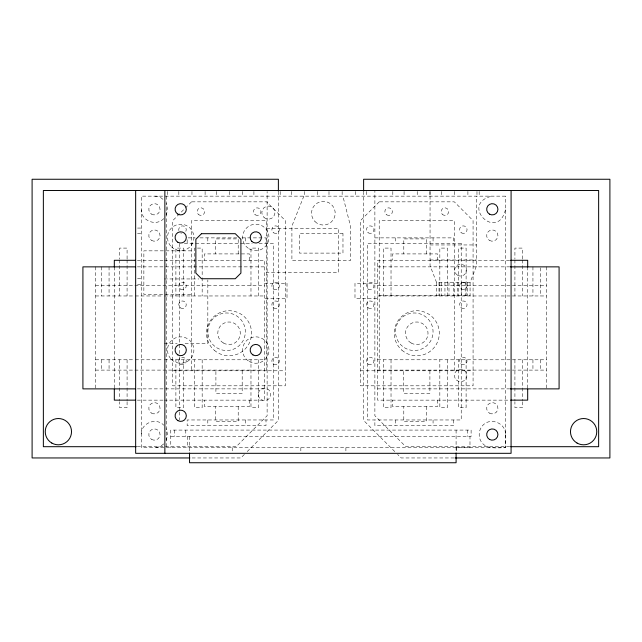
<?xml version="1.0" encoding="UTF-8"?>
<svg xmlns="http://www.w3.org/2000/svg" width="642" height="642" viewBox="0 0 642 642"><rect width="100%" height="100%" fill="white"/><g stroke="black" fill="none" stroke-linecap="round" stroke-linejoin="round"><path stroke-width="0.48" stroke-dasharray="3.21 2.41" d="M141.28 434.048C141.152 422.982 156.279 417.091 163.758 425.205M505.447 209.782C497.406 242.371 459.223 204.188 491.812 196.147M379.213 295.705L470.08 295.705L470.08 282.496L476.605 265.603L476.605 196.147M303.843 196.147L291.909 226.08L291.909 260.62L350.476 260.62L350.476 226.08L342.884 196.147M166.19 215.094L167.626 209.284L166.19 203.482M166.19 440.348L167.626 434.546L166.19 428.736M244.377 454.416L240.838 457.955L190.899 457.955M247.21 451.583L278.379 420.414L278.379 192.263M163.758 218.625C156.279 226.746 141.152 220.848 141.28 209.782M163.758 443.879L161.03 445.981L157.844 447.297L154.915 447.683M137.532 228.062L141.28 228.062M266.59 228.696L338.759 228.696L338.759 272.248L266.59 272.248M137.532 233.688L141.28 233.688M188.146 237.877L195.144 237.877M199.943 237.877L237.909 237.877M242.05 237.877L266.005 237.877L266.005 243.511M374.872 237.877L453.717 237.877L453.717 243.511M184.35 243.511L252.234 243.511M259.015 243.511L273.508 243.511L273.508 419.964L187.159 419.964L187.159 425.59L266.005 425.59L266.005 419.964M430.052 244.955L476.605 244.955M195.16 248.093L194.662 248.093L194.662 295.962M197.439 248.093L202.166 248.093L202.166 276.742M191.501 250.845L143.864 250.845L143.864 294.397L191.501 294.397M430.052 259.97L476.605 259.97M137.348 260.291L163.373 260.291M164.376 260.291L264.488 260.291L264.488 400.143L164.376 400.143M509.66 260.291L377.512 260.291L377.512 400.143L509.66 400.143M137.348 266.863L264.488 266.863M377.512 266.863L509.66 266.863M137.532 278.74L141.28 278.74M164.28 278.949L198.924 278.949M430.052 196.147L430.052 265.603L436.568 282.496L470.08 282.496M264.488 283.291L287.014 283.291L287.014 298.305L264.488 298.305M377.512 283.291L354.986 283.291L354.986 298.305L377.512 298.305M137.532 284.374L141.28 284.374M95.546 285.634L264.488 285.634M377.512 285.634L546.454 285.634M95.546 295.962L134.339 295.962M135.342 295.962L163.373 295.962M164.376 295.962L264.488 295.962M377.512 295.962L546.454 295.962M164.28 343.526L177.144 343.526M185.065 343.526L207.831 343.526L207.831 279.944M95.546 359.785L134.339 359.785M135.342 359.785L163.373 359.785M164.376 359.785L264.488 359.785M377.512 359.785L546.454 359.785M95.546 370.105L264.488 370.105M377.512 370.105L546.454 370.105M172.73 370.787L285.361 370.787M360.443 370.787L473.074 370.787M137.348 388.875L264.488 388.875M377.512 388.875L509.66 388.875M137.348 400.143L163.373 400.143M170.772 436.424L471.108 436.464L471.108 430.084L170.772 430.084L170.772 447.683M137.268 446.696L236.168 446.696L267.12 415.751L267.12 191.517M509.724 446.696L405.832 446.696L374.88 415.751L374.88 190.513M456.093 447.731L469.984 447.731L469.984 436.464M454.095 457.955L401.162 457.955L397.623 454.416M154.915 196.147L157.844 196.532L161.03 197.848L163.758 199.951M394.79 451.583L363.621 420.414L363.621 192.263M546.454 266.863L546.454 388.875M540.444 267.85L540.444 295.962M540.444 359.785L540.444 370.105M532.94 266.863L532.94 295.962M532.94 359.785L532.94 370.105M527.684 266.863L527.684 388.875M522.428 258.959L522.428 248.093L514.916 248.093L514.916 258.959M522.428 259.946L522.428 295.962M522.428 359.785L522.428 400.736M522.428 401.723L522.428 407.646L514.916 407.646L514.916 401.723M514.916 259.946L514.916 295.962M514.916 359.785L514.916 400.736M479.165 191.452L479.165 196.147M476.974 191.452L476.974 196.147M467.906 191.452L467.906 196.147M467.641 282.496L467.641 295.705M467.36 430.084L467.36 436.464M466.108 295.962L466.108 248.093L458.605 248.093L458.605 295.962M466.108 359.785L466.108 407.646L458.605 407.646L458.605 359.785M465.177 282.496L465.177 295.705M461.702 282.496L461.702 295.705M457.666 282.496L457.666 295.705M456.47 447.683L456.47 453.316M456.093 430.084L456.093 452.04M454.761 191.452L454.761 196.147M454.303 370.787L454.303 220.623L379.213 220.623L379.213 370.787M453.717 419.964L453.717 425.59L374.872 425.59L374.872 419.964M453.324 282.496L453.324 295.705M448.991 282.496L448.991 295.705M447.338 295.962L447.338 248.093L439.834 248.093L439.834 295.962M447.338 359.785L447.338 407.646L439.834 407.646L439.834 359.785M444.946 282.496L444.946 295.705M441.624 191.452L441.624 196.147M441.471 282.496L441.471 295.705M439.008 282.496L439.008 295.705M437.579 260.291L437.579 253.911L392.527 253.911L392.527 260.291M437.579 400.143L437.579 406.522L392.527 406.522L392.527 400.143M436.568 282.496L436.568 295.705M433.069 237.877L433.069 243.511M433.069 419.964L433.069 425.59M430.365 191.452L430.365 196.147M429.899 370.787L429.899 393.313L403.617 393.313L403.617 370.787M429.675 191.452L429.675 196.147M426.32 253.911L426.32 238.896L403.794 238.896L403.794 253.911M426.32 406.522L426.32 421.537L403.794 421.537L403.794 406.522M417.22 191.452L417.22 196.147M404.083 191.452L404.083 196.147M395.52 237.877L395.52 243.511M395.52 419.964L395.52 425.59M392.816 191.452L392.816 196.147M391.026 295.962L391.026 248.093L383.515 248.093L383.515 295.962M391.026 359.785L391.026 407.646L383.515 407.646L383.515 359.785M366.542 191.452L366.542 196.147M355.275 191.452L355.275 196.147M345.894 447.683L345.894 451.438M342.138 191.452L342.138 196.147M328.993 191.452L328.993 196.147M317.734 191.452L317.734 196.147M304.597 191.452L304.597 196.147M300.841 447.683L300.841 451.438M291.452 191.452L291.452 196.147M280.193 191.452L280.193 196.147M266.59 370.787L266.59 220.623L191.501 220.623L191.501 370.787M258.485 295.962L258.485 248.093L250.974 248.093L250.974 295.962M258.485 359.785L258.485 407.646L250.974 407.646L250.974 359.785M253.911 191.452L253.911 196.147M249.473 260.291L249.473 253.911L204.421 253.911L204.421 260.291M249.473 400.143L249.473 406.522L204.421 406.522L204.421 400.143M245.356 237.877L245.356 243.511M245.356 419.964L245.356 425.59M242.652 191.452L242.652 196.147M242.186 370.787L242.186 393.313L215.905 393.313L215.905 370.787M238.206 253.911L238.206 238.896L215.68 238.896L215.68 253.911M238.206 406.522L238.206 421.537L215.68 421.537L215.68 406.522M232.227 447.683L232.227 451.816M229.507 191.452L229.507 196.147M216.37 191.452L216.37 196.147M207.807 237.877L207.807 243.511M207.807 419.964L207.807 425.59M205.103 191.452L205.103 196.147M202.166 277.729L202.166 295.962M202.166 359.785L202.166 407.646L194.662 407.646L194.662 359.785M191.966 191.452L191.966 196.147M189.542 436.464L189.542 452.04M187.665 436.424L187.665 447.683M187.159 239.755L187.159 243.511M185.787 430.084L185.787 436.464M183.395 295.962L183.395 248.093L175.892 248.093L175.892 295.962M183.395 359.785L183.395 407.646L175.892 407.646L175.892 359.785M179.656 243.511L179.656 355.796M179.656 356.8L179.656 410.936M179.656 411.939L179.656 419.964M178.829 191.452L178.829 196.147M174.528 430.084L174.528 436.464M167.562 191.452L167.562 196.147M166.262 196.147L166.262 447.683M127.084 258.959L127.084 248.093L119.573 248.093L119.573 258.959M127.084 259.946L127.084 295.962M127.084 359.785L127.084 400.736M127.084 401.723L127.084 407.646L119.573 407.646L119.573 401.723M119.573 259.946L119.573 295.962M119.573 359.785L119.573 400.736M114.316 266.863L114.316 388.875M109.06 266.863L109.06 295.962M109.06 359.785L109.06 370.105M101.556 266.863L101.556 295.962M101.556 359.785L101.556 370.105M95.546 266.863L95.546 388.875M178.869 230.598A3.756 3.756 0 0 1 183.468 226A3.756 3.756 0 0 1 185.145 232.284M181.525 233.255A3.756 3.756 0 0 1 180.619 232.877M505.511 434.546L505.447 447.683C497.189 447.643 485.801 449.906 480.874 441.142C477.977 436.07 478.868 429.354 482.969 425.205C490.632 416.915 505.96 423.255 505.511 434.546M191.501 201.845L172.73 220.623L172.73 385.81L285.361 385.81L285.361 220.623L266.59 201.845L191.501 201.845M379.213 201.845L360.443 220.623L360.443 385.81L473.074 385.81L473.074 220.623L454.303 201.845L379.213 201.845M505.447 196.147L141.28 196.147L141.28 447.683L505.447 447.683L505.447 196.147M342.972 233.592L299.421 233.592L299.421 253.108L342.972 253.108L342.972 233.592M461.221 243.511L367.368 243.511L367.368 419.964L461.221 419.964L461.221 243.511M461.438 364.279A3.756 3.756 0 0 0 467.063 361.029A3.756 3.756 0 0 0 461.438 357.779A3.756 3.756 0 0 0 461.438 364.279M461.438 232.877A3.756 3.756 0 0 0 467.063 229.627A3.756 3.756 0 0 0 461.438 226.377A3.756 3.756 0 0 0 461.438 232.877M368.331 232.877A3.756 3.756 0 0 0 373.957 229.627A3.756 3.756 0 0 0 368.331 226.377A3.756 3.756 0 0 0 368.331 232.877M368.331 364.279A3.756 3.756 0 0 0 373.957 361.029A3.756 3.756 0 0 0 368.331 357.779A3.756 3.756 0 0 0 368.331 364.279M180.619 364.279A3.756 3.756 0 0 0 186.244 361.029A3.756 3.756 0 0 0 180.619 357.779A3.756 3.756 0 0 0 180.619 364.279M273.725 364.279A3.756 3.756 0 0 0 279.35 361.029A3.756 3.756 0 0 0 273.725 357.779A3.756 3.756 0 0 0 273.725 364.279M273.725 232.877A3.756 3.756 0 0 0 279.35 229.627A3.756 3.756 0 0 0 273.725 226.377A3.756 3.756 0 0 0 273.725 232.877M151.608 439.417A5.634 5.634 0 0 0 160.059 434.546A5.634 5.634 0 0 0 151.608 429.667A5.634 5.634 0 0 0 151.608 439.417M151.608 214.163A5.634 5.634 0 0 0 160.059 209.284A5.634 5.634 0 0 0 151.608 204.413A5.634 5.634 0 0 0 151.608 214.163M315.005 221.57A11.829 11.829 0 0 0 334.787 216.274A11.829 11.829 0 0 0 320.302 201.789A11.829 11.829 0 0 0 315.005 221.57M151.608 240.445A5.634 5.634 0 0 0 160.059 235.566A5.634 5.634 0 0 0 151.608 230.687A5.634 5.634 0 0 0 151.608 240.445M151.608 413.143A5.634 5.634 0 0 0 160.059 408.264A5.634 5.634 0 0 0 151.608 403.385A5.634 5.634 0 0 0 151.608 413.143M489.493 240.445A5.634 5.634 0 0 0 497.935 235.566A5.634 5.634 0 0 0 489.493 230.687A5.634 5.634 0 0 0 489.493 240.445M489.493 413.143A5.634 5.634 0 0 0 497.935 408.264A5.634 5.634 0 0 0 489.493 403.385A5.634 5.634 0 0 0 489.493 413.143M171.366 359.384A13.201 13.201 0 0 0 193.459 353.469A13.201 13.201 0 0 0 177.288 337.291A13.201 13.201 0 0 0 171.366 359.384M249.184 361.486A13.201 13.201 0 0 0 268.99 350.05A13.201 13.201 0 0 0 249.184 338.615A13.201 13.201 0 0 0 249.184 361.486M171.366 246.761A13.201 13.201 0 0 0 193.459 240.838A13.201 13.201 0 0 0 177.288 224.668A13.201 13.201 0 0 0 171.366 246.761M249.184 248.855A13.201 13.201 0 0 0 268.99 237.42A13.201 13.201 0 0 0 249.184 225.984A13.201 13.201 0 0 0 249.184 248.855M264.167 217.646A6.556 6.556 0 0 0 274.84 213.762A6.556 6.556 0 0 0 266.141 206.459A6.556 6.556 0 0 0 264.167 217.646M261.198 399.757A6.292 6.292 0 0 0 270.763 394.541A6.292 6.292 0 0 0 261.463 388.859A6.292 6.292 0 0 0 261.198 399.757M457.529 275.233A5.963 5.963 0 0 0 466.557 270.218A5.963 5.963 0 0 0 457.698 264.913A5.963 5.963 0 0 0 457.529 275.233M456.398 380A6.26 6.26 0 0 0 466.782 376.878A6.26 6.26 0 0 0 458.886 369.447A6.26 6.26 0 0 0 456.398 380M216.635 347.659A18.77 18.77 0 0 0 245.34 332.395A18.77 18.77 0 0 0 217.774 315.166A18.77 18.77 0 0 0 216.635 347.659M404.348 347.659A18.77 18.77 0 0 0 433.053 332.395A18.77 18.77 0 0 0 405.487 315.166A18.77 18.77 0 0 0 404.348 347.659M401.908 350.187A22.526 22.526 0 0 0 438.855 337.644A22.526 22.526 0 0 0 409.516 311.916A22.526 22.526 0 0 0 401.908 350.187M461.438 289.197A3.756 3.756 0 0 0 467.063 285.947A3.756 3.756 0 0 0 461.438 282.697A3.756 3.756 0 0 0 461.438 289.197M411.129 343.005A11.259 11.259 0 0 0 428.021 333.246A11.259 11.259 0 0 0 411.129 323.496A11.259 11.259 0 0 0 411.129 343.005M461.438 307.967A3.756 3.756 0 0 0 467.063 304.717A3.756 3.756 0 0 0 461.438 301.467A3.756 3.756 0 0 0 461.438 307.967M368.331 307.967A3.756 3.756 0 0 0 373.957 304.717A3.756 3.756 0 0 0 368.331 301.467A3.756 3.756 0 0 0 368.331 307.967M368.331 289.197A3.756 3.756 0 0 0 373.957 285.947A3.756 3.756 0 0 0 368.331 282.697A3.756 3.756 0 0 0 368.331 289.197M386.725 214.861A3.756 3.756 0 0 0 392.358 211.611A3.756 3.756 0 0 0 386.725 208.361A3.756 3.756 0 0 0 386.725 214.861M442.266 214.267A3.756 3.756 0 0 0 448.541 212.582A3.756 3.756 0 0 0 443.943 207.984A3.756 3.756 0 0 0 442.266 214.267M214.195 350.187A22.526 22.526 0 0 0 251.142 337.644A22.526 22.526 0 0 0 221.803 311.916A22.526 22.526 0 0 0 214.195 350.187M273.725 289.197A3.756 3.756 0 0 0 279.35 285.947A3.756 3.756 0 0 0 273.725 282.697A3.756 3.756 0 0 0 273.725 289.197M223.416 343.005A11.259 11.259 0 0 0 240.309 333.246A11.259 11.259 0 0 0 223.416 323.496A11.259 11.259 0 0 0 223.416 343.005M273.725 307.967A3.756 3.756 0 0 0 279.35 304.717A3.756 3.756 0 0 0 273.725 301.467A3.756 3.756 0 0 0 273.725 307.967M180.619 307.967A3.756 3.756 0 0 0 186.244 304.717A3.756 3.756 0 0 0 180.619 301.467A3.756 3.756 0 0 0 180.619 307.967M180.619 289.197A3.756 3.756 0 0 0 186.244 285.947A3.756 3.756 0 0 0 180.619 282.697A3.756 3.756 0 0 0 180.619 289.197M198.234 214.267A3.756 3.756 0 0 0 204.517 212.582A3.756 3.756 0 0 0 199.919 207.984A3.756 3.756 0 0 0 198.234 214.267M255.323 214.861A3.756 3.756 0 0 0 260.957 211.611A3.756 3.756 0 0 0 255.323 208.361A3.756 3.756 0 0 0 255.323 214.861"/><path stroke-width="0.96" d="M135.342 260.291L114.316 260.291L114.316 267.12M510.663 260.291L527.684 260.291L527.684 267.12M135.566 266.863L82.914 266.863L82.914 388.875L135.566 388.875M510.358 266.863L559.086 266.863L559.086 388.875L510.358 388.875M135.342 400.143L114.316 400.143L114.316 389.124M510.663 400.143L527.684 400.143L527.684 389.124M136.273 446.696L43.359 446.696L43.359 190.513L598.641 190.513L598.641 446.696L510.727 446.696M189.904 457.955L32.1 457.955L32.1 179.254L278.379 179.254L278.379 191.26M455.098 457.955L609.9 457.955L609.9 179.254L363.621 179.254L363.621 191.26M511.08 190.513L511.08 453.316L135.655 453.316L135.655 190.513M456.093 453.011L456.093 462.746L189.542 462.746L189.542 453.011M164.866 190.513L164.866 453.316M201.484 233.688L195.858 239.322L195.858 273.107L201.484 278.74L235.277 278.74L240.91 273.107L240.91 239.322L235.277 233.688L201.484 233.688M489.493 439.417A5.634 5.634 0 0 0 497.935 434.546A5.634 5.634 0 0 0 489.493 429.667A5.634 5.634 0 0 0 489.493 439.417M489.493 214.163A5.634 5.634 0 0 0 497.935 209.284A5.634 5.634 0 0 0 489.493 204.413A5.634 5.634 0 0 0 489.493 214.163M177.89 214.163A5.634 5.634 0 0 0 186.332 209.284A5.634 5.634 0 0 0 177.89 204.413A5.634 5.634 0 0 0 177.89 214.163M177.89 420.646A5.634 5.634 0 0 0 186.332 415.775A5.634 5.634 0 0 0 177.89 410.896A5.634 5.634 0 0 0 177.89 420.646M177.89 242.299A5.634 5.634 0 0 0 186.332 237.42A5.634 5.634 0 0 0 177.89 232.54A5.634 5.634 0 0 0 177.89 242.299M177.89 354.93A5.634 5.634 0 0 0 186.332 350.05A5.634 5.634 0 0 0 177.89 345.171A5.634 5.634 0 0 0 177.89 354.93M251.808 241.4A5.634 5.634 0 0 0 261.23 238.88A5.634 5.634 0 0 0 254.328 231.979A5.634 5.634 0 0 0 251.808 241.4M252.972 354.93A5.634 5.634 0 0 0 261.422 350.05A5.634 5.634 0 0 0 252.972 345.171A5.634 5.634 0 0 0 252.972 354.93M577.054 443.052A13.137 13.137 0 0 0 596.763 431.673A13.137 13.137 0 0 0 577.054 420.293A13.137 13.137 0 0 0 577.054 443.052M51.809 443.052A13.137 13.137 0 0 0 71.519 431.673A13.137 13.137 0 0 0 51.809 420.293A13.137 13.137 0 0 0 51.809 443.052"/></g></svg>
